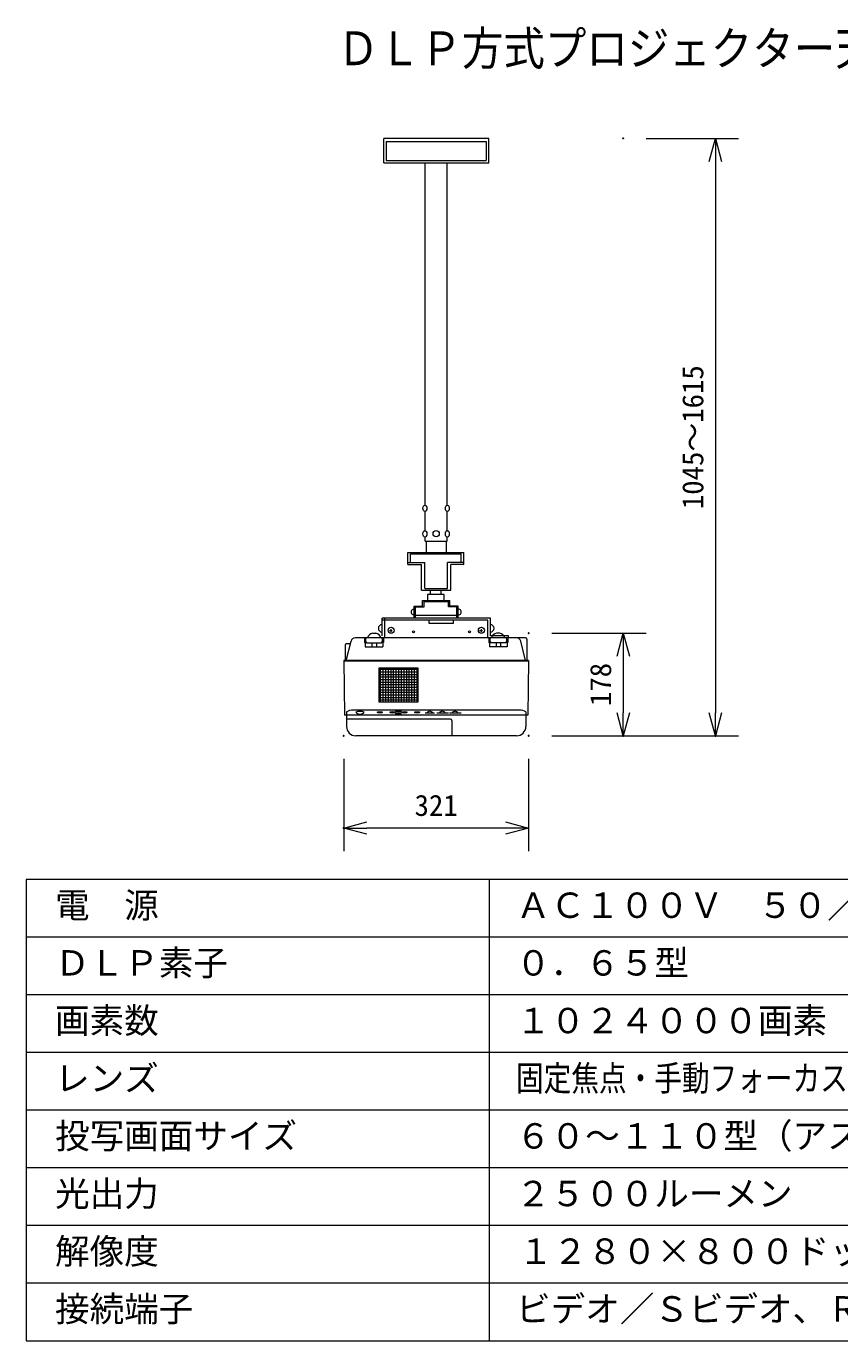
# Model space of a CAD drawing. Units: millimetres, scale not verified. Extents: x -63 to 62, y -57 to 57.
# Drawn here: x -62.5 to 8.1, y -56.8 to 57.1 of the extents above; entities that cross this region are included whole.
import ezdxf
from ezdxf.enums import TextEntityAlignment as Align

# ---------------------------------------------------------------- set-up
doc = ezdxf.new("R2010")
doc.units = ezdxf.units.MM
doc.header["$LTSCALE"] = 0.125
doc.header["$PDMODE"] = 32
doc.header["$PDSIZE"] = 0.0625
for name, color, linetype, lineweight in [('0-0_0', 7, 'Continuous', 18), ('0-2_WAKU', 1, 'Continuous', 18), ('0-4_GAIKEI', 1, 'Continuous', 18), ('0-5_SUNPO', 7, 'Continuous', 18), ('0-7_S1', 1, 'Continuous', 18)]:
    doc.layers.add(name, color=color, linetype=linetype, lineweight=lineweight)
doc.layers.add('0-1_DEFPOINTS', color=7, linetype='Continuous')
doc.layers.add('0-3_MOJI1', color=7, linetype='Continuous')
doc.styles.add('ＭＳ ゴシック', font='')
doc.styles.get('ＭＳ ゴシック').set_extended_font_data('MS Gothic')

# ---------------------------------------------------------------- blocks, each defined once
blk = doc.blocks.new('_OPEN30')
at = {"layer": '0-0_0'}
blk.add_line((0, 0), (-1, 0), dxfattribs=at)
blk.add_lwpolyline([(-1, 0.26795), (0, 0), (-1, -0.26795)], dxfattribs=at)
blk = doc.blocks.new('D8')
at = {"layer": '0-1_DEFPOINTS'}
for p in [(-35.9491, -6.9208), (-19.8991, -6.9208), (-35.9491, -14.9208)]:
    blk.add_point(p, dxfattribs=at)
at = {"layer": '0-5_SUNPO'}
for p, q in [((-35.9491, -8.9208), (-35.9491, -16.9208)), ((-19.8991, -8.9208), (-19.8991, -16.9208)), ((-21.8991, -14.9208), (-33.9491, -14.9208))]:
    blk.add_line(p, q, dxfattribs=at)
at = {"layer": '0-5_SUNPO', "xscale": 2, "yscale": 2, "rotation": 180}
blk.add_blockref('_OPEN30', (-35.9491, -14.9208), dxfattribs=at)
at = {"layer": '0-5_SUNPO', "xscale": 2, "yscale": 2}
blk.add_blockref('_OPEN30', (-19.8991, -14.9208), dxfattribs=at)
at = {"layer": '0-5_SUNPO', "style": 'ＭＳ ゴシック'}
blk.add_text('321', height=1.833, dxfattribs=at).set_placement((-29.7991, -14.4208), align=Align.BOTTOM_LEFT)
blk = doc.blocks.new('D7')
at = {"layer": '0-1_DEFPOINTS'}
for p in [(-19.8991, 1.98), (-19.8991, -6.92), (-11.6919, -6.92)]:
    blk.add_point(p, dxfattribs=at)
at = {"layer": '0-5_SUNPO'}
for p, q in [((-17.8991, 1.98), (-9.6919, 1.98)), ((-11.6919, -0.02), (-11.6919, -4.92)), ((-17.8991, -6.92), (-9.6919, -6.92))]:
    blk.add_line(p, q, dxfattribs=at)
at = {"layer": '0-5_SUNPO', "xscale": 2, "yscale": 2}
for p, rotation in [((-11.6919, 1.98), 90), ((-11.6919, -6.92), 270)]:
    blk.add_blockref('_OPEN30', p, dxfattribs=dict(at, rotation=rotation))
at = {"layer": '0-5_SUNPO', "style": 'ＭＳ ゴシック'}
blk.add_text('178', height=1.833, rotation=90, dxfattribs=at).set_placement((-12.1919, -4.345), align=Align.BOTTOM_LEFT)
blk = doc.blocks.new('D5')
at = {"layer": '0-1_DEFPOINTS'}
for p in [(-11.6919, 44.8771), (-11.6919, -6.92), (-3.6919, -6.92)]:
    blk.add_point(p, dxfattribs=at)
at = {"layer": '0-5_SUNPO'}
for p, q in [((-9.6919, 44.8771), (-1.6919, 44.8771)), ((-3.6919, 42.8771), (-3.6919, -4.92)), ((-9.6919, -6.92), (-1.6919, -6.92))]:
    blk.add_line(p, q, dxfattribs=at)
at = {"layer": '0-5_SUNPO', "xscale": 2, "yscale": 2}
for p, rotation in [((-3.6919, 44.8771), 90), ((-3.6919, -6.92), 270)]:
    blk.add_blockref('_OPEN30', p, dxfattribs=dict(at, rotation=rotation))
at = {"layer": '0-5_SUNPO', "style": 'ＭＳ ゴシック'}
blk.add_text('1045～1615', height=1.833, rotation=90, dxfattribs=at).set_placement((-4.1919, 12.7285), align=Align.BOTTOM_LEFT)

msp = doc.modelspace()

# ---------------------------------------------------------------- linework, layer by layer
at = {"layer": '0-2_WAKU', "color": 4}
for p, q in [((-62.5213, -16.832), (-62.5213, -56.832)), ((62.4787, -16.832), (-62.5213, -16.832)), ((-22.3158, -56.832), (-22.3158, -16.832)), ((-62.5213, -56.832), (62.4787, -56.832))]:
    msp.add_line(p, q, dxfattribs=at)
at = {"layer": '0-2_WAKU'}
for p, q in [((62.4787, -21.832), (-62.5213, -21.832)), ((62.4787, -26.832), (-62.5213, -26.832)), ((62.4787, -31.832), (-62.5213, -31.832)), ((62.4787, -36.832), (-62.5213, -36.832)), ((62.4787, -41.832), (-62.5213, -41.832)), ((62.4787, -46.832), (-62.5213, -46.832)), ((62.4787, -51.832), (-62.5213, -51.832))]:
    msp.add_line(p, q, dxfattribs=at)
at = {"layer": '0-4_GAIKEI'}
for p, q in [((-22.2463, 5.83), (-31.6497, 5.83)), ((-25.1639, 6.0491), (-28.7321, 6.0491)), ((-22.4766, 5.6329), (-31.6497, 5.6329)), ((-25.4438, 5.3687), (-27.559, 5.3687)), ((-34.8487, 3.4785), (-34.8487, 2.1534)), ((-34.3998, 3.5792), (-34.748, 3.5792)), ((-33.1553, 4.1163), (-33.1553, 3.6972)), ((-33.1553, 3.6972), (-33.1126, 3.6972)), ((-33.1126, 3.9077), (-33.1126, 3.3285)), ((-32.9902, 3.6688), (-31.6868, 3.6688)), ((-32.5235, 3.6688), (-32.5235, 3.3285)), ((-32.4637, 4.5162), (-32.182, 4.5162)), ((-32.1393, 3.6688), (-32.1393, 3.3285)), ((-31.5645, 3.9077), (-31.5645, 3.3285)), ((-31.5218, 3.6972), (-31.5645, 3.6972)), ((-31.5218, 4.1163), (-31.5218, 3.6972)), ((-22.3742, 4.1163), (-22.3742, 3.6972)), ((-22.3742, 3.6972), (-22.3315, 3.6972)), ((-22.3315, 3.9077), (-22.3315, 3.3285)), ((-20.9058, 3.6688), (-22.2091, 3.6688)), ((-21.7566, 3.6688), (-21.7566, 3.3285)), ((-21.4322, 4.5162), (-21.714, 4.5162)), ((-21.3725, 3.6688), (-21.3725, 3.3285)), ((-20.7407, 3.6972), (-20.7834, 3.6972)), ((-20.7407, 4.1163), (-20.7407, 3.6972)), ((-19.1914, 2.1534), (-19.6045, 3.829)), ((-33.1126, 3.3285), (-31.5645, 3.3285)), ((-18.9292, 2.084), (-34.9656, 2.084)), ((-19.7125, -2.1603), (-34.1835, -2.1603)), ((-25.7097, -2.9305), (-34.7319, -2.9305)), ((-25.5838, -3.0564), (-25.5838, -4.3768)), ((-19.164, -2.3054), (-19.164, -2.5967))]:
    msp.add_line(p, q, dxfattribs=at)
at = {"layer": '0-4_GAIKEI', "color": 7}
for p, q in [((-34.7513, 2.1534), (-34.3382, 3.829)), ((-19.2004, 4.1163), (-33.9715, 4.1163)), ((-19.0745, 3.9904), (-19.0745, 2.1534)), ((-34.9667, 2.1534), (-34.894, -2.5967)), ((-18.9292, 2.1534), (-34.9667, 2.1534)), ((-31.9211, 1.4769), (-31.9211, -1.4322)), ((-28.5118, 1.4769), (-31.9211, 1.4769)), ((-28.5118, 1.3519), (-31.9211, 1.3519)), ((-31.8029, 1.4769), (-31.8029, -1.4322)), ((-31.5762, 1.4769), (-31.5762, -1.4322)), ((-31.3496, 1.4769), (-31.3496, -1.4322)), ((-31.123, 1.4769), (-31.123, -1.4322)), ((-30.8963, 1.4769), (-30.8963, -1.4322)), ((-30.6697, 1.4769), (-30.6697, -1.4322)), ((-30.4431, 1.4769), (-30.4431, -1.4322)), ((-30.2164, 1.4769), (-30.2164, -1.4322)), ((-29.9898, 1.4769), (-29.9898, -1.4322)), ((-29.7632, 1.4769), (-29.7632, -1.4322)), ((-29.5365, 1.4769), (-29.5365, -1.4322)), ((-29.3099, 1.4769), (-29.3099, -1.4322)), ((-29.0833, 1.4769), (-29.0833, -1.4322)), ((-28.8566, 1.4769), (-28.8566, -1.4322)), ((-28.63, 1.4769), (-28.63, -1.4322)), ((-28.5118, -1.4322), (-28.5118, 1.4769)), ((-18.9292, 2.1534), (-19.0019, -2.5967)), ((-28.5118, 1.1303), (-31.9211, 1.1303)), ((-28.5118, 0.9087), (-31.9211, 0.9087)), ((-28.5118, 0.6871), (-31.9211, 0.6871)), ((-28.5118, 0.4655), (-31.9211, 0.4655)), ((-28.5118, 0.2439), (-31.9211, 0.2439)), ((-28.5118, 0.0223), (-31.9211, 0.0223)), ((-28.5118, -0.1993), (-31.9211, -0.1993)), ((-28.5118, -0.4209), (-31.9211, -0.4209)), ((-28.5118, -0.6425), (-31.9211, -0.6425)), ((-28.5118, -0.8641), (-31.9211, -0.8641)), ((-28.5118, -1.0857), (-31.9211, -1.0857)), ((-28.5118, -1.3072), (-31.9211, -1.3072)), ((-31.9211, -1.4322), (-28.5118, -1.4322)), ((-19.0019, -2.5967), (-34.894, -2.5967)), ((-34.7319, -2.3054), (-34.7319, -2.5967)), ((-34.7319, -2.5967), (-34.7319, -3.571)), ((-27.0898, -2.4133), (-27.8912, -2.4133)), ((-25.8806, -2.4133), (-26.8929, -2.4133)), ((-24.784, -2.4133), (-25.7963, -2.4133)), ((-19.164, -2.5967), (-19.164, -3.571)), ((-19.9698, -4.3768), (-33.9261, -4.3768))]:
    msp.add_line(p, q, dxfattribs=at)
at = {"layer": '0-4_GAIKEI'}
msp.add_lwpolyline([(-20.7834, 3.9077), (-20.7834, 3.3285), (-22.3315, 3.3285)], dxfattribs=at)
for centre, radius, start, end in [((-34.748, 3.4785), 0.1007, 90, 180), ((-32.702, 3.9138), 0.3783, 147.6328, 220.36978), ((-32.3851, 3.9937), 0.5285, 98.5576, 166.58238), ((-32.2606, 3.9937), 0.5285, 13.41762, 81.4424), ((-31.975, 3.9138), 0.3783, 319.63022, 32.3672), ((-21.9209, 3.9138), 0.3783, 147.6328, 220.36978), ((-21.6353, 3.9937), 0.5285, 98.5576, 166.58238), ((-21.5109, 3.9937), 0.5285, 13.41762, 81.4424), ((-21.1939, 3.9138), 0.3783, 319.63022, 32.3672), ((-19.9712, 3.7386), 0.3777, 13.84922, 90), ((-34.1734, -3.3076), 1.1474, 89.49761, 119.12938), ((-19.7225, -3.3076), 1.1474, 60.87062, 90.50239), ((-25.7097, -3.0564), 0.1259, 0, 90)]:
    msp.add_arc(centre, radius, start, end, dxfattribs=at)
at = {"layer": '0-4_GAIKEI', "color": 7}
for centre, radius, start, end in [((-33.9715, 3.7386), 0.3777, 90, 166.15078), ((-19.2004, 3.9904), 0.1259, 360, 90), ((-33.5674, -3.5601), 1.2859, 73.06995, 106.65277), ((-27.4975, -2.5301), 0.2787, 24.77277, 155.22723), ((-26.4149, -2.5301), 0.2787, 24.77277, 155.22723), ((-25.3182, -2.5301), 0.2787, 24.77277, 155.22723), ((-33.5637, -2.0376), 0.4722, 217.97628, 321.74644), ((-33.9261, -3.571), 0.8058, 180, 270), ((-19.9698, -3.571), 0.8058, 270, 0)]:
    msp.add_arc(centre, radius, start, end, dxfattribs=at)
for centre, major_axis, ratio in [((-30.7305, -2.3449), (0.2479, 0), 0.29583), ((-30.2222, -2.2429), (0.2479, 0), 0.29583), ((-29.7102, -2.3449), (0.2479, 0), 0.29583), ((-31.8263, -2.343), (0.232, 0), 0.272544), ((-30.2222, -2.4683), (0.2479, 0), 0.29583), ((-28.6066, -2.343), (0.232, 0), 0.272544)]:
    msp.add_ellipse(centre, major_axis=major_axis, ratio=ratio, dxfattribs=at)
at = {"layer": '0-7_S1'}
for p, q in [((-22.3914, 47.4192), (-31.5045, 47.4192)), ((-31.5045, 45.2923), (-31.5045, 47.4192)), ((-31.2943, 47.1427), (-22.6016, 47.1427)), ((-31.2943, 47.1427), (-31.2943, 45.5024)), ((-22.6016, 47.1427), (-22.6016, 45.5024)), ((-31.2943, 45.5024), (-22.6016, 45.5024)), ((-27.9102, 15.6081), (-27.9102, 45.3033)), ((-25.9858, 15.609), (-25.9858, 45.3033)), ((-27.9102, 13.3974), (-27.9102, 15.0616)), ((-25.9858, 13.3983), (-25.9858, 15.0608)), ((-27.9102, 12.4996), (-27.9102, 12.8509)), ((-25.9858, 12.4996), (-25.9858, 12.8501)), ((-29.4029, 10.4616), (-29.4029, 11.5177)), ((-29.4029, 11.5177), (-24.5443, 11.5177)), ((-27.9102, 12.4996), (-25.9858, 12.4996)), ((-27.8042, 12.4996), (-27.8042, 11.5177)), ((-26.0918, 12.4996), (-26.0918, 11.5177)), ((-24.5443, 10.4616), (-24.5443, 11.5177)), ((-29.4029, 10.6459), (-27.9234, 10.6459)), ((-29.4029, 10.4616), (-28.2155, 10.4616)), ((-29.1699, 11.3967), (-24.7773, 11.3967)), ((-29.1699, 10.6459), (-29.1699, 11.3967)), ((-28.2155, 8.2542), (-28.2155, 10.4616)), ((-27.9234, 8.388), (-27.9234, 10.6459)), ((-25.9725, 8.388), (-25.9725, 10.6459)), ((-24.5443, 10.6459), (-25.9725, 10.6459)), ((-25.6804, 8.2542), (-25.6804, 10.4616)), ((-24.5443, 10.4616), (-25.6804, 10.4616)), ((-24.7773, 10.6459), (-24.7773, 11.3967)), ((-28.2155, 8.2542), (-25.6804, 8.2542)), ((-27.9234, 8.388), (-25.9725, 8.388)), ((-27.4343, 7.8577), (-27.4343, 8.2542)), ((-26.5129, 7.8577), (-26.5129, 8.2542)), ((-28.7321, 5.83), (-28.7321, 6.8602)), ((-28.1256, 6.8602), (-28.1256, 7.359)), ((-28.1256, 7.359), (-25.7703, 7.359)), ((-28.003, 7.2724), (-25.8929, 7.2724)), ((-28.003, 6.7889), (-28.003, 7.2724)), ((-27.6902, 7.8577), (-27.6902, 7.359)), ((-26.2569, 7.8577), (-27.6902, 7.8577)), ((-26.2569, 7.359), (-26.2569, 7.8577)), ((-25.8929, 6.7889), (-25.8929, 7.2724)), ((-25.7703, 6.8602), (-25.7703, 7.359)), ((-25.0413, 6.8602), (-25.7703, 6.8602)), ((-25.1639, 5.83), (-25.1639, 6.8602)), ((-25.0413, 5.83), (-25.0413, 6.8602)), ((-31.6497, 4.2825), (-31.6497, 5.83)), ((-31.4193, 4.1163), (-31.4193, 5.83)), ((-28.7321, 6.7889), (-28.003, 6.7889)), ((-25.1639, 6.7889), (-25.8929, 6.7889)), ((-22.2463, 4.2825), (-22.2463, 5.83)), ((-31.0106, 4.7523), (-30.7547, 4.7523)), ((-30.8718, 4.852), (-30.8718, 4.6179)), ((-27.559, 5.3687), (-27.559, 5.6329)), ((-25.4438, 5.3687), (-25.4438, 5.6329)), ((-23.1768, 4.7523), (-22.921, 4.7523)), ((-23.038, 4.852), (-23.038, 4.6179)), ((-22.4766, 4.1163), (-22.4766, 5.6329)), ((-20.6756, 4.2825), (-22.2463, 4.2825)), ((-20.6756, 4.1163), (-20.6756, 4.2825))]:
    msp.add_line(p, q, dxfattribs=at)
for points in [[(-31.5045, 45.2923), (-22.3914, 45.2923), (-22.3914, 47.4192)], [(-28.8546, 5.83), (-28.8546, 6.8602), (-28.1256, 6.8602)]]:
    msp.add_lwpolyline(points, dxfattribs=at)
for centre, radius in [((-26.9486, 13.1459), 0.2698), ((-30.8575, 4.7652), 0.2622), ((-28.9091, 4.6373), 0.0852), ((-24.0682, 4.6373), 0.0852), ((-23.0237, 4.7652), 0.2622)]:
    msp.add_circle(centre, radius, dxfattribs=at)
for centre, radius, start, end in [((-28.8781, 6.3567), 0.2461, 84.54252, 275.45748), ((-25.0179, 6.3567), 0.2461, 264.54252, 95.45748), ((-31.6419, 4.9371), 0.3231, 91.37871, 268.62129), ((-22.254, 4.9371), 0.3231, 271.37871, 88.62129)]:
    msp.add_arc(centre, radius, start, end, dxfattribs=at)
for centre in [(-27.9241, 15.3349), (-25.9819, 15.3349), (-27.9241, 13.1242), (-25.9819, 13.1242)]:
    msp.add_ellipse(centre, major_axis=(0, 0.2742), ratio=0.619048, dxfattribs=at)

# ---------------------------------------------------------------- block references
at = {"layer": '0-5_SUNPO'}
for name in ['D5', 'D7', 'D8']:
    msp.add_blockref(name, (0.9751, 2.5421), dxfattribs=at)

# ---------------------------------------------------------------- texts
at = {"layer": '0-3_MOJI1', "style": 'ＭＳ ゴシック'}
for s, height, width, p in [('ＤＬＰ方式プロジェクター天吊り金具付', 2.933, 0.9, (-35.5213, 52.8839)), ('固定焦点・手動フォーカス方式\u3000Ｆ＝２．５\u3000ｆ＝４．８３ｍｍ', 2.199, 0.8, (-20.0213, -35.832))]:
    msp.add_text(s, height=height, dxfattribs=dict(at, width=width)).set_placement(p, align=Align.BOTTOM_LEFT)
for s, p in [('電\u3000源', (-60.0213, -20.832)), ('ＡＣ１００Ｖ\u3000５０／６０Ｈｚ', (-20.0213, -20.832)), ('ＤＬＰ素子', (-60.0213, -25.832)), ('０．６５型', (-20.0213, -25.832)), ('画素数', (-60.0213, -30.832)), ('１０２４０００画素', (-20.0213, -30.832)), ('レンズ', (-60.0213, -35.832)), ('６０～１１０型（アスペクト比１６：１０）', (-20.0213, -40.832)), ('投写画面サイズ\u3000\u3000\u3000', (-60.0213, -40.832)), ('光出力', (-60.0213, -45.832)), ('２５００ルーメン', (-20.0213, -45.832)), ('解像度', (-60.0213, -50.832)), ('１２８０×８００ドット（ＲＧＢ信号時）', (-19.8158, -50.832)), ('接続端子', (-60.0213, -55.832)), ('ビデオ／Ｓビデオ、ＲＧＢ、ＨＤＭＩ、ＬＡＮ', (-20.0213, -55.832))]:
    msp.add_text(s, height=2.199, dxfattribs=at).set_placement(p, align=Align.BOTTOM_LEFT)

doc.saveas('drawing.dxf')
